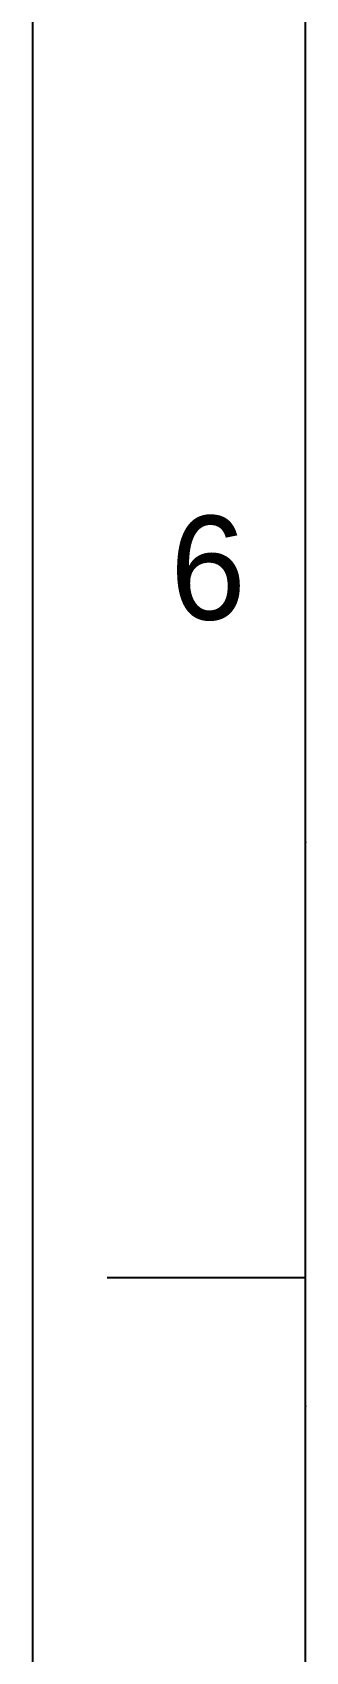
# Model space of a CAD drawing. Extents: x 14141 to 14735, y -16276 to -15436.
# Drawn here: x 14140.5 to 14160.5, y -16083.5 to -15964.7 of the extents above; entities that cross this region are included whole.
import ezdxf

# ---------------------------------------------------------------- set-up
doc = ezdxf.new("R2010")
doc.units = 0
doc.header["$MEASUREMENT"] = 0
doc.layers.add('FORM', color=7, linetype='CONTINUOUS')
doc.styles.get("Standard").update_dxf_attribs({"font": 'Gulim.ttf'})

msp = doc.modelspace()

# ---------------------------------------------------------------- linework, layer by layer
at = {"layer": 'FORM', "color": 7, "linetype": 'Continuous'}
for p, q in [((14140.52, -15436.11), (14140.52, -16276.11)), ((14160.52, -16056.11), (14145.99, -16056.11))]:
    msp.add_line(p, q, dxfattribs=at)
at = {"layer": 'FORM', "linetype": 'Continuous'}
msp.add_line((14160.52, -16256.11), (14160.52, -15456.11), dxfattribs=at)
at = {"layer": 'FORM'}
for p in [(14160.52, -16024.13), (14160.52, -16024.13), (14160.52, -16065.52), (14160.52, -16065.52)]:
    msp.add_point(p, dxfattribs=at)

# ---------------------------------------------------------------- texts
at = {"layer": 'FORM', "insert": (14153.38, -16004.05), "char_height": 7.62, "attachment_point": 5}
msp.add_mtext_dynamic_manual_height_columns('6', width=50, gutter_width=12.5, heights=[0], dxfattribs=at)

doc.saveas('drawing.dxf')
